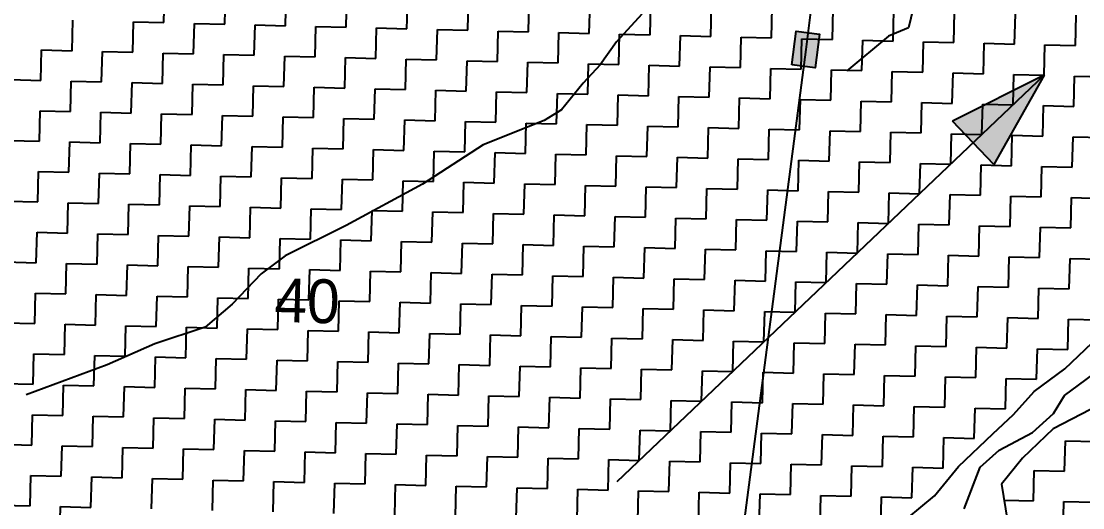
# Model space of a CAD drawing. Header units: metres. Extents: x 281733 to 284660, y 2048347 to 2052315.
# Drawn here: x 282340.8 to 282698.3, y 2049497.3 to 2049661.1 of the extents above; entities that cross this region are included whole.
import ezdxf
from ezdxf.enums import TextEntityAlignment as Align

# ---------------------------------------------------------------- set-up
doc = ezdxf.new("R2010")
doc.units = ezdxf.units.M
doc.header["$MEASUREMENT"] = 0
for name, color, linetype in [('LINE_WATER', 4, 'Continuous'), ('POLY_HATCH', 12, 'Continuous'), ('POLY_PARCEL', 6, 'Continuous'), ('TEXT_PARCEL', 7, 'Continuous')]:
    doc.layers.add(name, color=color, linetype=linetype)
doc.styles.add('TEXT_MAP', font='', dxfattribs={"height": 2.5})
doc.styles.get('TEXT_MAP').set_extended_font_data('Kruti Dev 050')

msp = doc.modelspace()

# ---------------------------------------------------------------- hatches: boundary and pattern name
msp.add_hatch(color=256).paths.add_polyline_path([(282609.65, 2049656.68), (282601.84, 2049657.68), (282600.39, 2049646.37), (282608.21, 2049645.37)])
h = msp.add_hatch(color=256)
h.paths.add_polyline_path([(282661.45, 2049620.15), (282668.4, 2049612.84), (282685.34, 2049642.87)])
h.paths.add_polyline_path([(282685.34, 2049642.87), (282654.5, 2049627.46), (282661.45, 2049620.15)])

# ---------------------------------------------------------------- linework, layer by layer
msp.add_lwpolyline([(282600.39, 2049646.37), (282601.84, 2049657.68), (282609.65, 2049656.68), (282608.21, 2049645.37)], close=True)
for points in [[(282685.34, 2049642.87), (282541.38, 2049505.99)], [(282685.34, 2049642.87), (282654.5, 2049627.46)], [(282685.34, 2049642.87), (282668.4, 2049612.84)], [(282668.4, 2049612.84), (282654.5, 2049627.46)]]:
    msp.add_lwpolyline(points)
at = {"layer": 'LINE_WATER'}
for p, q in [((282641.9, 2049668.27), (282639.58, 2049658.79)), ((282549.87, 2049663.45), (282541.33, 2049654.12)), ((282639.58, 2049658.79), (282632.87, 2049656.05)), ((282632.87, 2049656.05), (282618.87, 2049644.37)), ((282541.33, 2049654.12), (282535.74, 2049646.37)), ((282535.74, 2049646.37), (282530.06, 2049640.16)), ((282530.06, 2049640.16), (282522.78, 2049631.22)), ((282522.78, 2049631.22), (282516.88, 2049627.63)), ((282516.88, 2049627.63), (282496.33, 2049619.43)), ((282496.33, 2049619.43), (282475.97, 2049606.2)), ((282475.97, 2049606.2), (282450.29, 2049592.32)), ((282450.29, 2049592.32), (282429.69, 2049582.05)), ((282429.69, 2049582.05), (282421.65, 2049576.03)), ((282421.65, 2049576.03), (282411.89, 2049565.78)), ((282411.89, 2049565.78), (282402.73, 2049558.08)), ((282402.73, 2049558.08), (282385.76, 2049552.45)), ((282385.76, 2049552.45), (282369.72, 2049545.36)), ((282369.72, 2049545.36), (282342.48, 2049535.26)), ((282692.18, 2049535.09), (282704.18, 2049543.94)), ((282688.42, 2049528.96), (282692.18, 2049535.09)), ((282681.39, 2049522.6), (282688.42, 2049528.96)), ((282670.11, 2049516.67), (282681.39, 2049522.6)), ((282663.75, 2049510.94), (282670.11, 2049516.67)), ((282658.4, 2049496.88), (282663.75, 2049510.94))]:
    msp.add_line(p, q, dxfattribs=at)
at = {"layer": 'POLY_HATCH', "linetype": 'Continuous'}
for p, q in [((282388.87, 2049660.58), (282389.13, 2049670.82)), ((282409.34, 2049660.07), (282409.6, 2049670.3)), ((282429.8, 2049659.55), (282430.06, 2049669.78)), ((282450.27, 2049659.04), (282450.52, 2049669.27)), ((282470.73, 2049658.52), (282470.99, 2049668.75)), ((282491.19, 2049658), (282491.45, 2049668.24)), ((282511.66, 2049657.49), (282511.92, 2049667.72)), ((282532.12, 2049656.97), (282532.38, 2049667.2)), ((282552.58, 2049656.45), (282552.84, 2049666.69)), ((282573.05, 2049655.94), (282573.31, 2049666.17)), ((282593.51, 2049655.42), (282593.77, 2049665.65)), ((282613.98, 2049654.91), (282614.23, 2049665.14)), ((282634.44, 2049654.39), (282634.7, 2049664.62)), ((282654.9, 2049653.87), (282655.16, 2049664.11)), ((282675.37, 2049653.36), (282675.63, 2049663.59)), ((282695.83, 2049652.84), (282696.09, 2049663.07)), ((282357.92, 2049651.13), (282358.18, 2049661.36)), ((282378.38, 2049650.61), (282378.64, 2049660.84)), ((282378.64, 2049660.84), (282388.87, 2049660.58)), ((282398.85, 2049650.09), (282399.11, 2049660.33)), ((282399.11, 2049660.33), (282409.34, 2049660.07)), ((282419.31, 2049649.58), (282419.57, 2049659.81)), ((282419.57, 2049659.81), (282429.8, 2049659.55)), ((282439.78, 2049649.06), (282440.03, 2049659.29)), ((282440.03, 2049659.29), (282450.27, 2049659.04)), ((282460.24, 2049648.55), (282460.5, 2049658.78)), ((282460.5, 2049658.78), (282470.73, 2049658.52)), ((282480.7, 2049648.03), (282480.96, 2049658.26)), ((282480.96, 2049658.26), (282491.19, 2049658)), ((282501.17, 2049647.51), (282501.43, 2049657.75)), ((282501.43, 2049657.75), (282511.66, 2049657.49)), ((282521.63, 2049647), (282521.89, 2049657.23)), ((282521.89, 2049657.23), (282532.12, 2049656.97)), ((282542.09, 2049646.48), (282542.35, 2049656.71)), ((282542.35, 2049656.71), (282552.58, 2049656.45)), ((282562.56, 2049645.96), (282562.82, 2049656.2)), ((282562.82, 2049656.2), (282573.05, 2049655.94)), ((282583.02, 2049645.45), (282583.28, 2049655.68)), ((282583.28, 2049655.68), (282593.51, 2049655.42)), ((282603.49, 2049644.93), (282603.74, 2049655.16)), ((282603.74, 2049655.16), (282613.98, 2049654.91)), ((282347.43, 2049641.15), (282347.69, 2049651.38)), ((282347.69, 2049651.38), (282357.92, 2049651.13)), ((282623.95, 2049644.42), (282624.21, 2049654.65)), ((282624.21, 2049654.65), (282634.44, 2049654.39)), ((282644.41, 2049643.9), (282644.67, 2049654.13)), ((282644.67, 2049654.13), (282654.9, 2049653.87)), ((282664.88, 2049643.38), (282665.14, 2049653.62)), ((282665.14, 2049653.62), (282675.37, 2049653.36)), ((282685.34, 2049642.87), (282685.6, 2049653.1)), ((282685.6, 2049653.1), (282695.83, 2049652.84)), ((282367.89, 2049640.64), (282368.15, 2049650.87)), ((282368.15, 2049650.87), (282378.38, 2049650.61)), ((282388.36, 2049640.12), (282388.62, 2049650.35)), ((282388.62, 2049650.35), (282398.85, 2049650.09)), ((282408.82, 2049639.6), (282409.08, 2049649.84)), ((282409.08, 2049649.84), (282419.31, 2049649.58)), ((282429.29, 2049639.09), (282429.54, 2049649.32)), ((282429.54, 2049649.32), (282439.78, 2049649.06)), ((282449.75, 2049638.57), (282450.01, 2049648.8)), ((282450.01, 2049648.8), (282460.24, 2049648.55)), ((282470.21, 2049638.06), (282470.47, 2049648.29)), ((282470.47, 2049648.29), (282480.7, 2049648.03)), ((282490.68, 2049637.54), (282490.94, 2049647.77)), ((282490.94, 2049647.77), (282501.17, 2049647.51)), ((282511.14, 2049637.02), (282511.4, 2049647.26)), ((282511.4, 2049647.26), (282521.63, 2049647)), ((282531.6, 2049636.51), (282531.86, 2049646.74)), ((282531.86, 2049646.74), (282542.09, 2049646.48)), ((282552.07, 2049635.99), (282552.33, 2049646.22)), ((282552.33, 2049646.22), (282562.56, 2049645.96)), ((282572.53, 2049635.47), (282572.79, 2049645.71)), ((282572.79, 2049645.71), (282583.02, 2049645.45)), ((282593, 2049634.96), (282593.25, 2049645.19)), ((282593.25, 2049645.19), (282603.49, 2049644.93)), ((282613.46, 2049634.44), (282613.72, 2049644.67)), ((282613.72, 2049644.67), (282623.95, 2049644.42)), ((282633.92, 2049633.93), (282634.18, 2049644.16)), ((282634.18, 2049644.16), (282644.41, 2049643.9)), ((282337.2, 2049641.41), (282347.43, 2049641.15)), ((282357.4, 2049630.66), (282357.66, 2049640.89)), ((282357.66, 2049640.89), (282367.89, 2049640.64)), ((282654.39, 2049633.41), (282654.65, 2049643.64)), ((282654.65, 2049643.64), (282664.88, 2049643.38)), ((282674.85, 2049632.89), (282675.11, 2049643.13)), ((282675.11, 2049643.13), (282685.34, 2049642.87)), ((282695.32, 2049632.38), (282695.57, 2049642.61)), ((282695.57, 2049642.61), (282705.81, 2049642.35)), ((282377.87, 2049630.15), (282378.13, 2049640.38)), ((282378.13, 2049640.38), (282388.36, 2049640.12)), ((282398.33, 2049629.63), (282398.59, 2049639.86)), ((282398.59, 2049639.86), (282408.82, 2049639.6)), ((282418.8, 2049629.11), (282419.05, 2049639.35)), ((282419.05, 2049639.35), (282429.29, 2049639.09)), ((282439.26, 2049628.6), (282439.52, 2049638.83)), ((282439.52, 2049638.83), (282449.75, 2049638.57)), ((282459.72, 2049628.08), (282459.98, 2049638.31)), ((282459.98, 2049638.31), (282470.21, 2049638.06)), ((282480.19, 2049627.57), (282480.45, 2049637.8)), ((282480.45, 2049637.8), (282490.68, 2049637.54)), ((282500.65, 2049627.05), (282500.91, 2049637.28)), ((282500.91, 2049637.28), (282511.14, 2049637.02)), ((282521.11, 2049626.53), (282521.37, 2049636.77)), ((282521.37, 2049636.77), (282531.6, 2049636.51)), ((282541.58, 2049626.02), (282541.84, 2049636.25)), ((282541.84, 2049636.25), (282552.07, 2049635.99)), ((282562.04, 2049625.5), (282562.3, 2049635.73)), ((282562.3, 2049635.73), (282572.53, 2049635.47)), ((282582.51, 2049624.98), (282582.76, 2049635.22)), ((282582.76, 2049635.22), (282593, 2049634.96)), ((282602.97, 2049624.47), (282603.23, 2049634.7)), ((282603.23, 2049634.7), (282613.46, 2049634.44)), ((282623.43, 2049623.95), (282623.69, 2049634.18)), ((282623.69, 2049634.18), (282633.92, 2049633.93)), ((282643.9, 2049623.44), (282644.16, 2049633.67)), ((282644.16, 2049633.67), (282654.39, 2049633.41)), ((282346.91, 2049620.69), (282347.17, 2049630.92)), ((282347.17, 2049630.92), (282357.4, 2049630.66)), ((282367.38, 2049620.17), (282367.64, 2049630.4)), ((282367.64, 2049630.4), (282377.87, 2049630.15)), ((282387.84, 2049619.66), (282388.1, 2049629.89)), ((282388.1, 2049629.89), (282398.33, 2049629.63)), ((282664.36, 2049622.92), (282664.62, 2049633.15)), ((282664.62, 2049633.15), (282674.85, 2049632.89)), ((282684.83, 2049622.4), (282685.08, 2049632.64)), ((282685.08, 2049632.64), (282695.32, 2049632.38)), ((282408.31, 2049619.14), (282408.56, 2049629.37)), ((282408.56, 2049629.37), (282418.8, 2049629.11)), ((282428.77, 2049618.62), (282429.03, 2049628.86)), ((282429.03, 2049628.86), (282439.26, 2049628.6)), ((282449.23, 2049618.11), (282449.49, 2049628.34)), ((282449.49, 2049628.34), (282459.72, 2049628.08)), ((282469.7, 2049617.59), (282469.96, 2049627.82)), ((282469.96, 2049627.82), (282480.19, 2049627.57)), ((282490.16, 2049617.08), (282490.42, 2049627.31)), ((282490.42, 2049627.31), (282500.65, 2049627.05)), ((282510.62, 2049616.56), (282510.88, 2049626.79)), ((282510.88, 2049626.79), (282521.11, 2049626.53)), ((282531.09, 2049616.04), (282531.35, 2049626.28)), ((282531.35, 2049626.28), (282541.58, 2049626.02)), ((282551.55, 2049615.53), (282551.81, 2049625.76)), ((282551.81, 2049625.76), (282562.04, 2049625.5)), ((282572.02, 2049615.01), (282572.27, 2049625.24)), ((282572.27, 2049625.24), (282582.51, 2049624.98)), ((282592.48, 2049614.49), (282592.74, 2049624.73)), ((282592.74, 2049624.73), (282602.97, 2049624.47)), ((282612.94, 2049613.98), (282613.2, 2049624.21)), ((282613.2, 2049624.21), (282623.43, 2049623.95)), ((282633.41, 2049613.46), (282633.67, 2049623.69)), ((282633.67, 2049623.69), (282643.9, 2049623.44)), ((282653.87, 2049612.95), (282654.13, 2049623.18)), ((282654.13, 2049623.18), (282664.36, 2049622.92)), ((282674.34, 2049612.43), (282674.59, 2049622.66)), ((282674.59, 2049622.66), (282684.83, 2049622.4)), ((282336.68, 2049620.95), (282346.91, 2049620.69)), ((282356.89, 2049610.2), (282357.15, 2049620.43)), ((282357.15, 2049620.43), (282367.38, 2049620.17)), ((282377.35, 2049609.68), (282377.61, 2049619.91)), ((282377.61, 2049619.91), (282387.84, 2049619.66)), ((282397.82, 2049609.17), (282398.07, 2049619.4)), ((282398.07, 2049619.4), (282408.31, 2049619.14)), ((282694.8, 2049611.91), (282695.06, 2049622.15)), ((282695.06, 2049622.15), (282705.29, 2049621.89)), ((282418.28, 2049608.65), (282418.54, 2049618.88)), ((282418.54, 2049618.88), (282428.77, 2049618.62)), ((282438.74, 2049608.13), (282439, 2049618.37)), ((282439, 2049618.37), (282449.23, 2049618.11)), ((282459.21, 2049607.62), (282459.46, 2049617.85)), ((282459.46, 2049617.85), (282469.7, 2049617.59)), ((282479.67, 2049607.1), (282479.93, 2049617.33)), ((282479.93, 2049617.33), (282490.16, 2049617.08)), ((282500.13, 2049606.59), (282500.39, 2049616.82)), ((282500.39, 2049616.82), (282510.62, 2049616.56)), ((282520.6, 2049606.07), (282520.86, 2049616.3)), ((282520.86, 2049616.3), (282531.09, 2049616.04)), ((282541.06, 2049605.55), (282541.32, 2049615.79)), ((282541.32, 2049615.79), (282551.55, 2049615.53)), ((282561.53, 2049605.04), (282561.78, 2049615.27)), ((282561.78, 2049615.27), (282572.02, 2049615.01)), ((282581.99, 2049604.52), (282582.25, 2049614.75)), ((282582.25, 2049614.75), (282592.48, 2049614.49)), ((282602.45, 2049604), (282602.71, 2049614.24)), ((282602.71, 2049614.24), (282612.94, 2049613.98)), ((282622.92, 2049603.49), (282623.18, 2049613.72)), ((282623.18, 2049613.72), (282633.41, 2049613.46)), ((282643.38, 2049602.97), (282643.64, 2049613.2)), ((282643.64, 2049613.2), (282653.87, 2049612.95)), ((282663.85, 2049602.46), (282664.1, 2049612.69)), ((282664.1, 2049612.69), (282674.34, 2049612.43)), ((282684.31, 2049601.94), (282684.57, 2049612.17)), ((282684.57, 2049612.17), (282694.8, 2049611.91)), ((282346.4, 2049600.23), (282346.66, 2049610.46)), ((282346.66, 2049610.46), (282356.89, 2049610.2)), ((282366.86, 2049599.71), (282367.12, 2049609.94)), ((282367.12, 2049609.94), (282377.35, 2049609.68)), ((282387.33, 2049599.19), (282387.58, 2049609.42)), ((282387.58, 2049609.42), (282397.82, 2049609.17)), ((282407.79, 2049598.68), (282408.05, 2049608.91)), ((282408.05, 2049608.91), (282418.28, 2049608.65)), ((282428.25, 2049598.16), (282428.51, 2049608.39)), ((282428.51, 2049608.39), (282438.74, 2049608.13)), ((282448.72, 2049597.64), (282448.97, 2049607.88)), ((282448.97, 2049607.88), (282459.21, 2049607.62)), ((282469.18, 2049597.13), (282469.44, 2049607.36)), ((282469.44, 2049607.36), (282479.67, 2049607.1)), ((282489.64, 2049596.61), (282489.9, 2049606.84)), ((282489.9, 2049606.84), (282500.13, 2049606.59)), ((282510.11, 2049596.1), (282510.37, 2049606.33)), ((282510.37, 2049606.33), (282520.6, 2049606.07)), ((282530.57, 2049595.58), (282530.83, 2049605.81)), ((282530.83, 2049605.81), (282541.06, 2049605.55)), ((282551.04, 2049595.06), (282551.29, 2049605.3)), ((282551.29, 2049605.3), (282561.53, 2049605.04)), ((282571.5, 2049594.55), (282571.76, 2049604.78)), ((282571.76, 2049604.78), (282581.99, 2049604.52)), ((282591.96, 2049594.03), (282592.22, 2049604.26)), ((282592.22, 2049604.26), (282602.45, 2049604)), ((282612.43, 2049593.51), (282612.69, 2049603.75)), ((282612.69, 2049603.75), (282622.92, 2049603.49)), ((282632.89, 2049593), (282633.15, 2049603.23)), ((282633.15, 2049603.23), (282643.38, 2049602.97)), ((282653.36, 2049592.48), (282653.61, 2049602.71)), ((282653.61, 2049602.71), (282663.85, 2049602.46)), ((282673.82, 2049591.97), (282674.08, 2049602.2)), ((282674.08, 2049602.2), (282684.31, 2049601.94)), ((282694.28, 2049591.45), (282694.54, 2049601.68)), ((282694.54, 2049601.68), (282704.77, 2049601.42)), ((282336.17, 2049600.48), (282346.4, 2049600.23)), ((282356.37, 2049589.74), (282356.63, 2049599.97)), ((282356.63, 2049599.97), (282366.86, 2049599.71)), ((282376.84, 2049589.22), (282377.09, 2049599.45)), ((282377.09, 2049599.45), (282387.33, 2049599.19)), ((282397.3, 2049588.7), (282397.56, 2049598.93)), ((282397.56, 2049598.93), (282407.79, 2049598.68)), ((282417.76, 2049588.19), (282418.02, 2049598.42)), ((282418.02, 2049598.42), (282428.25, 2049598.16)), ((282438.23, 2049587.67), (282438.48, 2049597.9)), ((282438.48, 2049597.9), (282448.72, 2049597.64)), ((282458.69, 2049587.15), (282458.95, 2049597.39)), ((282458.95, 2049597.39), (282469.18, 2049597.13)), ((282479.15, 2049586.64), (282479.41, 2049596.87)), ((282479.41, 2049596.87), (282489.64, 2049596.61)), ((282499.62, 2049586.12), (282499.88, 2049596.35)), ((282499.88, 2049596.35), (282510.11, 2049596.1)), ((282520.08, 2049585.61), (282520.34, 2049595.84)), ((282520.34, 2049595.84), (282530.57, 2049595.58)), ((282540.55, 2049585.09), (282540.8, 2049595.32)), ((282540.8, 2049595.32), (282551.04, 2049595.06)), ((282561.01, 2049584.57), (282561.27, 2049594.81)), ((282561.27, 2049594.81), (282571.5, 2049594.55)), ((282581.47, 2049584.06), (282581.73, 2049594.29)), ((282581.73, 2049594.29), (282591.96, 2049594.03)), ((282601.94, 2049583.54), (282602.2, 2049593.77)), ((282602.2, 2049593.77), (282612.43, 2049593.51)), ((282622.4, 2049583.02), (282622.66, 2049593.26)), ((282622.66, 2049593.26), (282632.89, 2049593)), ((282642.87, 2049582.51), (282643.12, 2049592.74)), ((282643.12, 2049592.74), (282653.36, 2049592.48)), ((282663.33, 2049581.99), (282663.59, 2049592.22)), ((282663.59, 2049592.22), (282673.82, 2049591.97)), ((282683.79, 2049581.48), (282684.05, 2049591.71)), ((282684.05, 2049591.71), (282694.28, 2049591.45)), ((282345.88, 2049579.76), (282346.14, 2049589.99)), ((282346.14, 2049589.99), (282356.37, 2049589.74)), ((282366.35, 2049579.25), (282366.6, 2049589.48)), ((282366.6, 2049589.48), (282376.84, 2049589.22)), ((282386.81, 2049578.73), (282387.07, 2049588.96)), ((282387.07, 2049588.96), (282397.3, 2049588.7)), ((282407.27, 2049578.21), (282407.53, 2049588.44)), ((282407.53, 2049588.44), (282417.76, 2049588.19)), ((282427.74, 2049577.7), (282427.99, 2049587.93)), ((282427.99, 2049587.93), (282438.23, 2049587.67)), ((282448.2, 2049577.18), (282448.46, 2049587.41)), ((282448.46, 2049587.41), (282458.69, 2049587.15)), ((282468.66, 2049576.66), (282468.92, 2049586.9)), ((282468.92, 2049586.9), (282479.15, 2049586.64)), ((282489.13, 2049576.15), (282489.39, 2049586.38)), ((282489.39, 2049586.38), (282499.62, 2049586.12)), ((282509.59, 2049575.63), (282509.85, 2049585.86)), ((282509.85, 2049585.86), (282520.08, 2049585.61)), ((282530.06, 2049575.12), (282530.31, 2049585.35)), ((282530.31, 2049585.35), (282540.55, 2049585.09)), ((282550.52, 2049574.6), (282550.78, 2049584.83)), ((282550.78, 2049584.83), (282561.01, 2049584.57)), ((282570.98, 2049574.08), (282571.24, 2049584.32)), ((282571.24, 2049584.32), (282581.47, 2049584.06)), ((282591.45, 2049573.57), (282591.71, 2049583.8)), ((282591.71, 2049583.8), (282601.94, 2049583.54)), ((282611.91, 2049573.05), (282612.17, 2049583.28)), ((282612.17, 2049583.28), (282622.4, 2049583.02)), ((282335.65, 2049580.02), (282345.88, 2049579.76)), ((282632.38, 2049572.53), (282632.63, 2049582.77)), ((282632.63, 2049582.77), (282642.87, 2049582.51)), ((282652.84, 2049572.02), (282653.1, 2049582.25)), ((282653.1, 2049582.25), (282663.33, 2049581.99)), ((282673.3, 2049571.5), (282673.56, 2049581.73)), ((282673.56, 2049581.73), (282683.79, 2049581.48)), ((282693.77, 2049570.99), (282694.03, 2049581.22)), ((282694.03, 2049581.22), (282704.26, 2049580.96)), ((282355.86, 2049569.27), (282356.11, 2049579.5)), ((282356.11, 2049579.5), (282366.35, 2049579.25)), ((282376.32, 2049568.76), (282376.58, 2049578.99)), ((282376.58, 2049578.99), (282386.81, 2049578.73)), ((282396.78, 2049568.24), (282397.04, 2049578.47)), ((282397.04, 2049578.47), (282407.27, 2049578.21)), ((282417.25, 2049567.72), (282417.5, 2049577.95)), ((282417.5, 2049577.95), (282427.74, 2049577.7)), ((282437.71, 2049567.21), (282437.97, 2049577.44)), ((282437.97, 2049577.44), (282448.2, 2049577.18)), ((282458.17, 2049566.69), (282458.43, 2049576.92)), ((282458.43, 2049576.92), (282468.66, 2049576.66)), ((282478.64, 2049566.17), (282478.9, 2049576.41)), ((282478.9, 2049576.41), (282489.13, 2049576.15)), ((282499.1, 2049565.66), (282499.36, 2049575.89)), ((282499.36, 2049575.89), (282509.59, 2049575.63)), ((282519.57, 2049565.14), (282519.82, 2049575.37)), ((282519.82, 2049575.37), (282530.06, 2049575.12)), ((282540.03, 2049564.63), (282540.29, 2049574.86)), ((282540.29, 2049574.86), (282550.52, 2049574.6)), ((282560.49, 2049564.11), (282560.75, 2049574.34)), ((282560.75, 2049574.34), (282570.98, 2049574.08)), ((282580.96, 2049563.59), (282581.22, 2049573.83)), ((282581.22, 2049573.83), (282591.45, 2049573.57)), ((282601.42, 2049563.08), (282601.68, 2049573.31)), ((282601.68, 2049573.31), (282611.91, 2049573.05)), ((282621.89, 2049562.56), (282622.14, 2049572.79)), ((282622.14, 2049572.79), (282632.38, 2049572.53)), ((282345.37, 2049559.3), (282345.62, 2049569.53)), ((282345.62, 2049569.53), (282355.86, 2049569.27)), ((282365.83, 2049558.78), (282366.09, 2049569.01)), ((282366.09, 2049569.01), (282376.32, 2049568.76)), ((282642.35, 2049562.04), (282642.61, 2049572.28)), ((282642.61, 2049572.28), (282652.84, 2049572.02)), ((282662.81, 2049561.53), (282663.07, 2049571.76)), ((282663.07, 2049571.76), (282673.3, 2049571.5)), ((282683.28, 2049561.01), (282683.54, 2049571.24)), ((282683.54, 2049571.24), (282693.77, 2049570.99)), ((282386.29, 2049558.27), (282386.55, 2049568.5)), ((282386.55, 2049568.5), (282396.78, 2049568.24)), ((282406.76, 2049557.75), (282407.01, 2049567.98)), ((282407.01, 2049567.98), (282417.25, 2049567.72)), ((282427.22, 2049557.23), (282427.48, 2049567.46)), ((282427.48, 2049567.46), (282437.71, 2049567.21)), ((282447.68, 2049556.72), (282447.94, 2049566.95)), ((282447.94, 2049566.95), (282458.17, 2049566.69)), ((282468.15, 2049556.2), (282468.41, 2049566.43)), ((282468.41, 2049566.43), (282478.64, 2049566.17)), ((282488.61, 2049555.68), (282488.87, 2049565.92)), ((282488.87, 2049565.92), (282499.1, 2049565.66)), ((282509.08, 2049555.17), (282509.33, 2049565.4)), ((282509.33, 2049565.4), (282519.57, 2049565.14)), ((282529.54, 2049554.65), (282529.8, 2049564.88)), ((282529.8, 2049564.88), (282540.03, 2049564.63)), ((282550, 2049554.14), (282550.26, 2049564.37)), ((282550.26, 2049564.37), (282560.49, 2049564.11)), ((282570.47, 2049553.62), (282570.73, 2049563.85)), ((282570.73, 2049563.85), (282580.96, 2049563.59)), ((282590.93, 2049553.1), (282591.19, 2049563.33)), ((282591.19, 2049563.33), (282601.42, 2049563.08)), ((282611.4, 2049552.59), (282611.65, 2049562.82)), ((282611.65, 2049562.82), (282621.89, 2049562.56)), ((282631.86, 2049552.07), (282632.12, 2049562.3)), ((282632.12, 2049562.3), (282642.35, 2049562.04)), ((282335.13, 2049559.56), (282345.37, 2049559.3)), ((282355.34, 2049548.81), (282355.6, 2049559.04)), ((282355.6, 2049559.04), (282365.83, 2049558.78)), ((282375.8, 2049548.29), (282376.06, 2049558.52)), ((282376.06, 2049558.52), (282386.29, 2049558.27)), ((282652.32, 2049551.55), (282652.58, 2049561.79)), ((282652.58, 2049561.79), (282662.81, 2049561.53)), ((282672.79, 2049551.04), (282673.05, 2049561.27)), ((282673.05, 2049561.27), (282683.28, 2049561.01)), ((282693.25, 2049550.52), (282693.51, 2049560.75)), ((282693.51, 2049560.75), (282703.74, 2049560.5)), ((282396.27, 2049547.78), (282396.52, 2049558.01)), ((282396.52, 2049558.01), (282406.76, 2049557.75)), ((282416.73, 2049547.26), (282416.99, 2049557.49)), ((282416.99, 2049557.49), (282427.22, 2049557.23)), ((282437.19, 2049546.74), (282437.45, 2049556.97)), ((282437.45, 2049556.97), (282447.68, 2049556.72)), ((282457.66, 2049546.23), (282457.92, 2049556.46)), ((282457.92, 2049556.46), (282468.15, 2049556.2)), ((282478.12, 2049545.71), (282478.38, 2049555.94)), ((282478.38, 2049555.94), (282488.61, 2049555.68)), ((282498.59, 2049545.19), (282498.84, 2049555.43)), ((282498.84, 2049555.43), (282509.08, 2049555.17)), ((282519.05, 2049544.68), (282519.31, 2049554.91)), ((282519.31, 2049554.91), (282529.54, 2049554.65)), ((282539.51, 2049544.16), (282539.77, 2049554.39)), ((282539.77, 2049554.39), (282550, 2049554.14)), ((282559.98, 2049543.65), (282560.24, 2049553.88)), ((282560.24, 2049553.88), (282570.47, 2049553.62)), ((282580.44, 2049543.13), (282580.7, 2049553.36)), ((282580.7, 2049553.36), (282590.93, 2049553.1)), ((282600.91, 2049542.61), (282601.16, 2049552.84)), ((282601.16, 2049552.84), (282611.4, 2049552.59)), ((282621.37, 2049542.1), (282621.63, 2049552.33)), ((282621.63, 2049552.33), (282631.86, 2049552.07)), ((282641.83, 2049541.58), (282642.09, 2049551.81)), ((282642.09, 2049551.81), (282652.32, 2049551.55)), ((282662.3, 2049541.06), (282662.56, 2049551.3)), ((282662.56, 2049551.3), (282672.79, 2049551.04)), ((282344.85, 2049538.83), (282345.11, 2049549.07)), ((282345.11, 2049549.07), (282355.34, 2049548.81)), ((282365.31, 2049538.32), (282365.57, 2049548.55)), ((282365.57, 2049548.55), (282375.8, 2049548.29)), ((282385.78, 2049537.8), (282386.03, 2049548.03)), ((282386.03, 2049548.03), (282396.27, 2049547.78)), ((282406.24, 2049537.29), (282406.5, 2049547.52)), ((282406.5, 2049547.52), (282416.73, 2049547.26)), ((282682.76, 2049540.55), (282683.02, 2049550.78)), ((282683.02, 2049550.78), (282693.25, 2049550.52)), ((282426.7, 2049536.77), (282426.96, 2049547)), ((282426.96, 2049547), (282437.19, 2049546.74)), ((282447.17, 2049536.25), (282447.43, 2049546.48)), ((282447.43, 2049546.48), (282457.66, 2049546.23)), ((282467.63, 2049535.74), (282467.89, 2049545.97)), ((282467.89, 2049545.97), (282478.12, 2049545.71)), ((282488.1, 2049535.22), (282488.35, 2049545.45)), ((282488.35, 2049545.45), (282498.59, 2049545.19)), ((282508.56, 2049534.7), (282508.82, 2049544.94)), ((282508.82, 2049544.94), (282519.05, 2049544.68)), ((282529.02, 2049534.19), (282529.28, 2049544.42)), ((282529.28, 2049544.42), (282539.51, 2049544.16)), ((282549.49, 2049533.67), (282549.75, 2049543.9)), ((282549.75, 2049543.9), (282559.98, 2049543.65)), ((282569.95, 2049533.16), (282570.21, 2049543.39)), ((282570.21, 2049543.39), (282580.44, 2049543.13)), ((282590.42, 2049532.64), (282590.67, 2049542.87)), ((282590.67, 2049542.87), (282600.91, 2049542.61)), ((282610.88, 2049532.12), (282611.14, 2049542.35)), ((282611.14, 2049542.35), (282621.37, 2049542.1)), ((282631.34, 2049531.61), (282631.6, 2049541.84)), ((282631.6, 2049541.84), (282641.83, 2049541.58)), ((282651.81, 2049531.09), (282652.07, 2049541.32)), ((282652.07, 2049541.32), (282662.3, 2049541.06)), ((282672.27, 2049530.57), (282672.53, 2049540.81)), ((282672.53, 2049540.81), (282682.76, 2049540.55)), ((282334.62, 2049539.09), (282344.85, 2049538.83)), ((282354.82, 2049528.34), (282355.08, 2049538.58)), ((282355.08, 2049538.58), (282365.31, 2049538.32)), ((282375.29, 2049527.83), (282375.54, 2049538.06)), ((282375.54, 2049538.06), (282385.78, 2049537.8)), ((282395.75, 2049527.31), (282396.01, 2049537.54)), ((282396.01, 2049537.54), (282406.24, 2049537.29)), ((282416.21, 2049526.79), (282416.47, 2049537.03)), ((282416.47, 2049537.03), (282426.7, 2049536.77)), ((282436.68, 2049526.28), (282436.94, 2049536.51)), ((282436.94, 2049536.51), (282447.17, 2049536.25)), ((282457.14, 2049525.76), (282457.4, 2049535.99)), ((282457.4, 2049535.99), (282467.63, 2049535.74)), ((282477.61, 2049525.25), (282477.86, 2049535.48)), ((282477.86, 2049535.48), (282488.1, 2049535.22)), ((282498.07, 2049524.73), (282498.33, 2049534.96)), ((282498.33, 2049534.96), (282508.56, 2049534.7)), ((282518.53, 2049524.21), (282518.79, 2049534.45)), ((282518.79, 2049534.45), (282529.02, 2049534.19)), ((282539, 2049523.7), (282539.26, 2049533.93)), ((282539.26, 2049533.93), (282549.49, 2049533.67)), ((282559.46, 2049523.18), (282559.72, 2049533.41)), ((282559.72, 2049533.41), (282569.95, 2049533.16)), ((282579.93, 2049522.67), (282580.18, 2049532.9)), ((282580.18, 2049532.9), (282590.42, 2049532.64)), ((282600.39, 2049522.15), (282600.65, 2049532.38)), ((282600.65, 2049532.38), (282610.88, 2049532.12)), ((282620.85, 2049521.63), (282621.11, 2049531.86)), ((282621.11, 2049531.86), (282631.34, 2049531.61)), ((282641.32, 2049521.12), (282641.57, 2049531.35)), ((282641.57, 2049531.35), (282651.81, 2049531.09)), ((282661.78, 2049520.6), (282662.04, 2049530.83)), ((282662.04, 2049530.83), (282672.27, 2049530.57)), ((282344.33, 2049518.37), (282344.59, 2049528.6)), ((282344.59, 2049528.6), (282354.82, 2049528.34)), ((282364.8, 2049517.85), (282365.05, 2049528.09)), ((282365.05, 2049528.09), (282375.29, 2049527.83)), ((282385.26, 2049517.34), (282385.52, 2049527.57)), ((282385.52, 2049527.57), (282395.75, 2049527.31)), ((282405.72, 2049516.82), (282405.98, 2049527.05)), ((282405.98, 2049527.05), (282416.21, 2049526.79)), ((282426.19, 2049516.3), (282426.45, 2049526.54)), ((282426.45, 2049526.54), (282436.68, 2049526.28)), ((282446.65, 2049515.79), (282446.91, 2049526.02)), ((282446.91, 2049526.02), (282457.14, 2049525.76)), ((282467.12, 2049515.27), (282467.37, 2049525.5)), ((282467.37, 2049525.5), (282477.61, 2049525.25)), ((282487.58, 2049514.76), (282487.84, 2049524.99)), ((282487.84, 2049524.99), (282498.07, 2049524.73)), ((282508.04, 2049514.24), (282508.3, 2049524.47)), ((282508.3, 2049524.47), (282518.53, 2049524.21)), ((282528.51, 2049513.72), (282528.77, 2049523.96)), ((282528.77, 2049523.96), (282539, 2049523.7)), ((282548.97, 2049513.21), (282549.23, 2049523.44)), ((282549.23, 2049523.44), (282559.46, 2049523.18)), ((282569.44, 2049512.69), (282569.69, 2049522.92)), ((282569.69, 2049522.92), (282579.93, 2049522.67)), ((282589.9, 2049512.18), (282590.16, 2049522.41)), ((282590.16, 2049522.41), (282600.39, 2049522.15)), ((282610.36, 2049511.66), (282610.62, 2049521.89)), ((282610.62, 2049521.89), (282620.85, 2049521.63)), ((282630.83, 2049511.14), (282631.08, 2049521.37)), ((282631.08, 2049521.37), (282641.32, 2049521.12)), ((282651.29, 2049510.63), (282651.55, 2049520.86)), ((282651.55, 2049520.86), (282661.78, 2049520.6)), ((282692.22, 2049509.59), (282692.48, 2049519.83)), ((282692.48, 2049519.83), (282702.71, 2049519.57)), ((282334.1, 2049518.63), (282344.33, 2049518.37)), ((282354.31, 2049507.88), (282354.56, 2049518.11)), ((282354.56, 2049518.11), (282364.8, 2049517.85)), ((282374.77, 2049507.36), (282375.03, 2049517.6)), ((282375.03, 2049517.6), (282385.26, 2049517.34)), ((282395.23, 2049506.85), (282395.49, 2049517.08)), ((282395.49, 2049517.08), (282405.72, 2049516.82)), ((282415.7, 2049506.33), (282415.96, 2049516.56)), ((282415.96, 2049516.56), (282426.19, 2049516.3)), ((282436.16, 2049505.81), (282436.42, 2049516.05)), ((282436.42, 2049516.05), (282446.65, 2049515.79)), ((282456.63, 2049505.3), (282456.88, 2049515.53)), ((282456.88, 2049515.53), (282467.12, 2049515.27)), ((282477.09, 2049504.78), (282477.35, 2049515.01)), ((282477.35, 2049515.01), (282487.58, 2049514.76)), ((282497.55, 2049504.27), (282497.81, 2049514.5)), ((282497.81, 2049514.5), (282508.04, 2049514.24)), ((282518.02, 2049503.75), (282518.28, 2049513.98)), ((282518.28, 2049513.98), (282528.51, 2049513.72)), ((282538.48, 2049503.23), (282538.74, 2049513.47)), ((282538.74, 2049513.47), (282548.97, 2049513.21)), ((282558.95, 2049502.72), (282559.2, 2049512.95)), ((282559.2, 2049512.95), (282569.44, 2049512.69)), ((282579.41, 2049502.2), (282579.67, 2049512.43)), ((282579.67, 2049512.43), (282589.9, 2049512.18)), ((282599.87, 2049501.69), (282600.13, 2049511.92)), ((282600.13, 2049511.92), (282610.36, 2049511.66)), ((282620.34, 2049501.17), (282620.59, 2049511.4)), ((282620.59, 2049511.4), (282630.83, 2049511.14)), ((282640.8, 2049500.65), (282641.06, 2049510.88)), ((282641.06, 2049510.88), (282651.29, 2049510.63)), ((282681.73, 2049499.62), (282681.99, 2049509.85)), ((282681.99, 2049509.85), (282692.22, 2049509.59)), ((282343.82, 2049497.91), (282344.07, 2049508.14)), ((282344.07, 2049508.14), (282354.31, 2049507.88)), ((282364.28, 2049497.39), (282364.54, 2049507.62)), ((282364.54, 2049507.62), (282374.77, 2049507.36)), ((282384.74, 2049496.87), (282385, 2049507.11)), ((282385, 2049507.11), (282395.23, 2049506.85)), ((282405.21, 2049496.36), (282405.47, 2049506.59)), ((282405.47, 2049506.59), (282415.7, 2049506.33)), ((282425.67, 2049495.84), (282425.93, 2049506.07)), ((282425.93, 2049506.07), (282436.16, 2049505.81)), ((282446.14, 2049495.32), (282446.39, 2049505.56)), ((282446.39, 2049505.56), (282456.63, 2049505.3)), ((282466.6, 2049494.81), (282466.86, 2049505.04)), ((282466.86, 2049505.04), (282477.09, 2049504.78)), ((282487.06, 2049494.29), (282487.32, 2049504.52)), ((282487.32, 2049504.52), (282497.55, 2049504.27)), ((282507.53, 2049493.78), (282507.79, 2049504.01)), ((282507.79, 2049504.01), (282518.02, 2049503.75)), ((282527.99, 2049493.26), (282528.25, 2049503.49)), ((282528.25, 2049503.49), (282538.48, 2049503.23)), ((282548.46, 2049492.74), (282548.71, 2049502.98)), ((282548.71, 2049502.98), (282558.95, 2049502.72)), ((282568.92, 2049492.23), (282569.18, 2049502.46)), ((282569.18, 2049502.46), (282579.41, 2049502.2)), ((282589.38, 2049491.71), (282589.64, 2049501.94)), ((282589.64, 2049501.94), (282599.87, 2049501.69)), ((282609.85, 2049491.2), (282610.1, 2049501.43)), ((282610.1, 2049501.43), (282620.34, 2049501.17)), ((282333.58, 2049498.16), (282343.82, 2049497.91)), ((282353.79, 2049487.42), (282354.05, 2049497.65)), ((282354.05, 2049497.65), (282364.28, 2049497.39)), ((282630.31, 2049490.68), (282630.57, 2049500.91)), ((282630.57, 2049500.91), (282640.8, 2049500.65)), ((282671.81, 2049499.87), (282681.73, 2049499.62)), ((282691.7, 2049489.13), (282691.96, 2049499.36)), ((282691.96, 2049499.36), (282702.19, 2049499.1))]:
    msp.add_line(p, q, dxfattribs=at)
at = {"layer": 'POLY_HATCH'}
for p, q in [((282692.24, 2049544.04), (282701.48, 2049552.81)), ((282681.91, 2049536.42), (282692.24, 2049544.04)), ((282674.96, 2049528.71), (282681.91, 2049536.42)), ((282700.91, 2049530.31), (282688.35, 2049523.87)), ((282668.03, 2049522.13), (282674.96, 2049528.71)), ((282688.35, 2049523.87), (282677.97, 2049514)), ((282656.49, 2049511.16), (282668.03, 2049522.13)), ((282677.97, 2049514), (282670.98, 2049505.17)), ((282648.36, 2049501.23), (282656.49, 2049511.16)), ((282670.98, 2049505.17), (282672.92, 2049492.73)), ((282639.15, 2049493.59), (282648.36, 2049501.23))]:
    msp.add_line(p, q, dxfattribs=at)
at = {"layer": 'POLY_PARCEL'}
for p, q in [((282628.97, 2049838.32), (282605.02, 2049651.52)), ((282605.02, 2049651.52), (282580.59, 2049465.27))]:
    msp.add_line(p, q, dxfattribs=at)

# ---------------------------------------------------------------- texts
at = {"layer": 'TEXT_PARCEL', "style": 'TEXT_MAP'}
msp.add_text('40', height=14.739, rotation=358.555, dxfattribs=at).set_placement((282437.1, 2049566.93), align=Align.MIDDLE)

doc.saveas('drawing.dxf')
